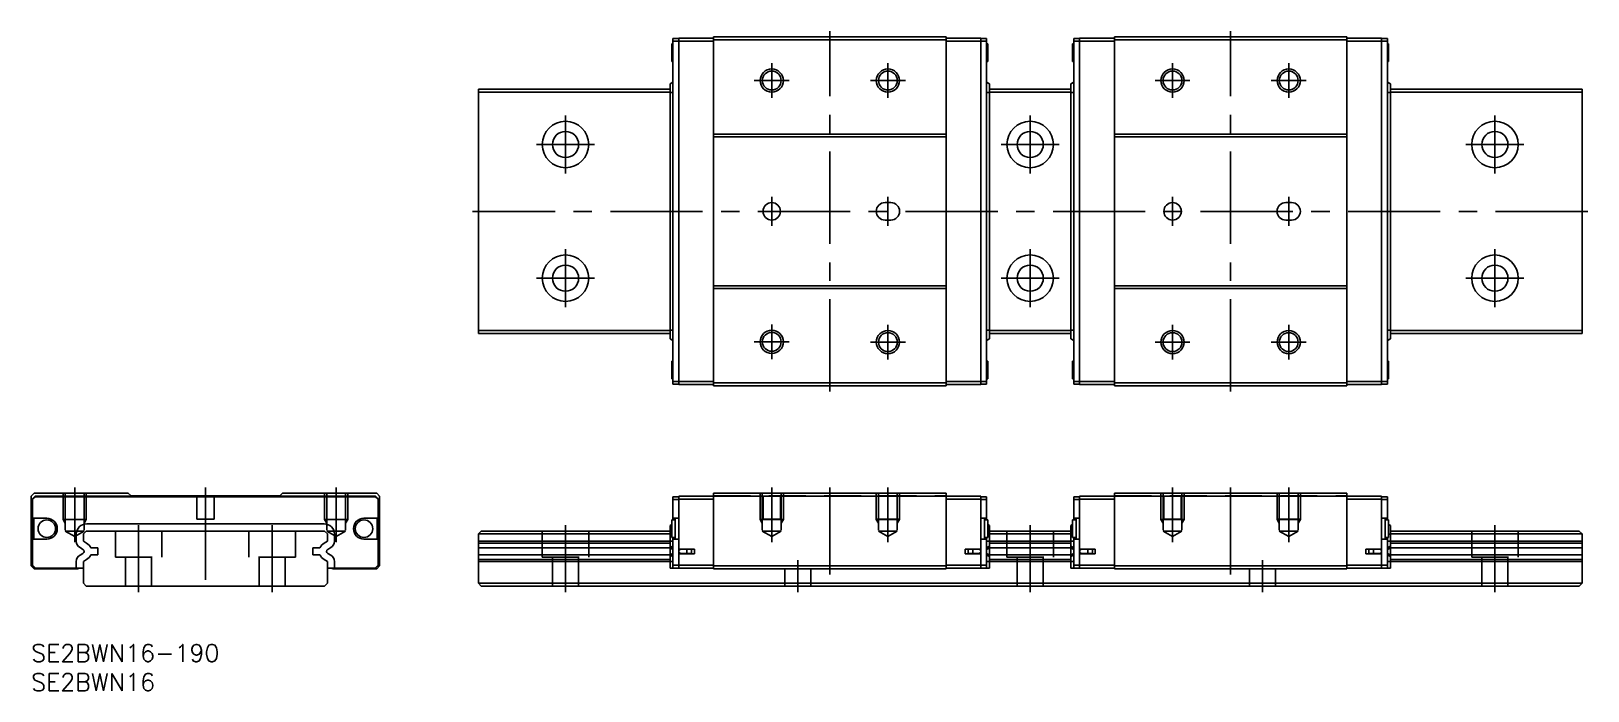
# Model space of a CAD drawing. Extents: x 0 to 268, y -8 to 106.
import ezdxf

# ---------------------------------------------------------------- set-up
doc = ezdxf.new("R2010")
doc.units = 0
doc.header["$LTSCALE"] = 0.5
doc.linetypes.add('CENTER', pattern=[50.8, 31.75, -6.35, 6.35, -6.35])
doc.linetypes.add('DASHED', pattern=[19.05, 12.7, -6.35])
for name, color, linetype in [('MSM_CENTER', 1, 'CENTER'), ('MSM_CONTINUOUS', 7, 'CONTINUOUS'), ('MSM_DASHED', 4, 'DASHED'), ('MSM_NARROW', 5, 'CONTINUOUS'), ('MSM_PART_NUMBER', 7, 'CONTINUOUS')]:
    doc.layers.add(name, color=color, linetype=linetype)
doc.styles.get("Standard").update_dxf_attribs({"font": 'txt.shx', "height": 3, "bigfont": 'bigfont.shx'})

# ---------------------------------------------------------------- blocks, each defined once
blk = doc.blocks.new('*U2')
at = {"layer": 'MSM_PART_NUMBER'}
blk.add_text('SE2BWN16-190', height=3, dxfattribs=at).set_placement((0, -3))
blk = doc.blocks.new('*U3')
at = {"layer": 'MSM_PART_NUMBER'}
blk.add_text('SE2BWN16', height=3, dxfattribs=at).set_placement((0, -8))

msp = doc.modelspace()

# ---------------------------------------------------------------- linework, layer by layer
at = {"layer": 'MSM_CENTER'}
for p, q in [((137.5, 43.5), (137.5, 105.5)), ((206.5, 43.5), (206.5, 105.5)), ((127.5, 100), (127.5, 94)), ((147.5, 100), (147.5, 94)), ((196.5, 100), (196.5, 94)), ((216.5, 100), (216.5, 94)), ((130.5, 97), (124.5, 97)), ((150.5, 97), (144.5, 97)), ((199.5, 97), (193.5, 97)), ((219.5, 97), (213.5, 97)), ((92, 81), (92, 91)), ((172, 81), (172, 91)), ((252, 81), (252, 91)), ((87, 86), (97, 86)), ((167, 86), (177, 86)), ((247, 86), (257, 86)), ((127.5, 77), (127.5, 72)), ((147.5, 77), (147.5, 72)), ((196.5, 77), (196.5, 72)), ((216.5, 77), (216.5, 72)), ((268, 74.5), (76, 74.5)), ((92, 58), (92, 68)), ((172, 58), (172, 68)), ((252, 58), (252, 68)), ((87, 63), (97, 63)), ((167, 63), (177, 63)), ((247, 63), (257, 63)), ((127.5, 55.047), (127.5, 49.047)), ((147.5, 55), (147.5, 49)), ((196.5, 55), (196.5, 49)), ((216.5, 55), (216.5, 49)), ((130.5, 52.047), (124.5, 52.047)), ((150.5, 52), (144.5, 52)), ((199.5, 52), (193.5, 52)), ((219.5, 52), (213.5, 52)), ((7.5, 27), (7.5, 17.564115)), ((30, 27), (30, 9)), ((52.5, 27), (52.5, 17.564115)), ((127.5, 27), (127.5, 17.564115)), ((137.5, 27), (137.5, 12)), ((147.5, 27), (147.5, 17.564115)), ((196.5, 27), (196.5, 17.564115)), ((206.5, 27), (206.5, 12)), ((216.5, 27), (216.5, 17.564115)), ((18.5, 20.5), (18.5, 9)), ((41.5, 20.5), (41.5, 9)), ((92, 20.5), (92, 9)), ((172, 20.5), (172, 9)), ((252, 20.5), (252, 9)), ((132, 14.5), (132, 9)), ((212, 14.5), (212, 9))]:
    msp.add_line(p, q, dxfattribs=at)
at = {"layer": 'MSM_CONTINUOUS'}
for p, q in [((110.3, 100.3), (110.3, 103.3)), ((110.5, 103.3), (110.3, 103.3)), ((110.5, 104.25), (110.5, 44.75)), ((110.5, 104.25), (111.5, 104.25)), ((110.5, 103.75), (111.5, 103.75)), ((111.5, 104.3), (111.5, 44.7)), ((111.5, 104.3), (117.5, 104.3)), ((111.5, 103.8), (117.5, 103.8)), ((117.5, 104.5), (117.5, 44.5)), ((157.5, 104.5), (117.5, 104.5)), ((157.5, 104), (117.5, 104)), ((157.5, 104.5), (157.5, 44.5)), ((163.5, 104.3), (157.5, 104.3)), ((163.5, 103.8), (157.5, 103.8)), ((163.5, 104.3), (163.5, 44.7)), ((164.5, 104.25), (163.5, 104.25)), ((164.5, 103.75), (163.5, 103.75)), ((164.5, 104.25), (164.5, 44.75)), ((164.7, 103.3), (164.5, 103.3)), ((164.7, 100.3), (164.7, 103.3)), ((179.3, 103.3), (179.5, 103.3)), ((179.3, 100.3), (179.3, 103.3)), ((179.5, 104.25), (179.5, 44.75)), ((179.5, 104.25), (180.5, 104.25)), ((179.5, 103.75), (180.5, 103.75)), ((180.5, 104.3), (180.5, 44.7)), ((180.5, 104.3), (186.5, 104.3)), ((180.5, 103.8), (186.5, 103.8)), ((186.5, 104.5), (226.5, 104.5)), ((186.5, 104.5), (186.5, 44.5)), ((186.5, 104), (226.5, 104)), ((226.5, 104.5), (226.5, 44.5)), ((232.5, 104.3), (226.5, 104.3)), ((232.5, 103.8), (226.5, 103.8)), ((232.5, 104.3), (232.5, 44.7)), ((233.5, 104.25), (232.5, 104.25)), ((233.5, 103.75), (232.5, 103.75)), ((233.5, 104.25), (233.5, 44.75)), ((233.5, 103.3), (233.7, 103.3)), ((233.7, 100.3), (233.7, 103.3)), ((110.3, 100.3), (110.5, 100.3)), ((164.5, 100.3), (164.7, 100.3)), ((179.5, 100.3), (179.3, 100.3)), ((233.7, 100.3), (233.5, 100.3)), ((110.5, 96.73), (110, 96.43)), ((164.5, 96.73), (165, 96.43)), ((179.5, 96.73), (179, 96.43)), ((233.5, 96.73), (234, 96.43)), ((110, 95.5), (77, 95.5)), ((77, 53.5), (77, 95.5)), ((110, 95), (77, 95)), ((110, 52.57), (110, 96.43)), ((110.5, 94.93), (110, 94.93)), ((164.5, 94.93), (165, 94.93)), ((165, 52.57), (165, 96.43)), ((179, 95.5), (165, 95.5)), ((179, 95), (165, 95)), ((179, 52.57), (179, 96.43)), ((179.5, 94.93), (179, 94.93)), ((233.5, 94.93), (234, 94.93)), ((234, 52.57), (234, 96.43)), ((267, 95.5), (234, 95.5)), ((267, 95), (234, 95)), ((267, 53.5), (267, 95.5)), ((157.5, 87.8), (117.5, 87.8)), ((157.5, 87.3), (117.5, 87.3)), ((186.5, 87.8), (226.5, 87.8)), ((186.5, 87.3), (226.5, 87.3)), ((148, 76), (147, 76)), ((217, 76), (216, 76)), ((110, 74.5), (110.5, 74.5)), ((148, 73), (147, 73)), ((165, 74.5), (164.5, 74.5)), ((179, 74.5), (179.5, 74.5)), ((217, 73), (216, 73)), ((234, 74.5), (233.5, 74.5)), ((157.5, 61.7), (117.5, 61.7)), ((186.5, 61.7), (226.5, 61.7)), ((157.5, 61.2), (117.5, 61.2)), ((186.5, 61.2), (226.5, 61.2)), ((110, 54), (77, 54)), ((110.5, 54.07), (110, 54.07)), ((164.5, 54.07), (165, 54.07)), ((179, 54), (165, 54)), ((179.5, 54.07), (179, 54.07)), ((233.5, 54.07), (234, 54.07)), ((267, 54), (234, 54)), ((110, 53.5), (77, 53.5)), ((110.5, 52.27), (110, 52.57)), ((164.5, 52.27), (165, 52.57)), ((179, 53.5), (165, 53.5)), ((179.5, 52.27), (179, 52.57)), ((233.5, 52.27), (234, 52.57)), ((267, 53.5), (234, 53.5)), ((110.5, 48.7), (110.3, 48.7)), ((110.3, 48.7), (110.3, 45.7)), ((164.7, 48.7), (164.5, 48.7)), ((164.7, 48.7), (164.7, 45.7)), ((179.3, 48.7), (179.5, 48.7)), ((179.3, 48.7), (179.3, 45.7)), ((233.5, 48.7), (233.7, 48.7)), ((233.7, 48.7), (233.7, 45.7)), ((110.3, 45.7), (110.5, 45.7)), ((164.5, 45.7), (164.7, 45.7)), ((179.5, 45.7), (179.3, 45.7)), ((233.7, 45.7), (233.5, 45.7)), ((110.5, 45.25), (111.5, 45.25)), ((110.5, 44.75), (111.5, 44.75)), ((111.5, 45.2), (117.5, 45.2)), ((111.5, 44.7), (117.5, 44.7)), ((157.5, 45), (117.5, 45)), ((157.5, 44.5), (117.5, 44.5)), ((163.5, 45.2), (157.5, 45.2)), ((163.5, 44.7), (157.5, 44.7)), ((164.5, 45.25), (163.5, 45.25)), ((164.5, 44.75), (163.5, 44.75)), ((179.5, 45.25), (180.5, 45.25)), ((179.5, 44.75), (180.5, 44.75)), ((180.5, 45.2), (186.5, 45.2)), ((180.5, 44.7), (186.5, 44.7)), ((186.5, 45), (226.5, 45)), ((186.5, 44.5), (226.5, 44.5)), ((232.5, 45.2), (226.5, 45.2)), ((232.5, 44.7), (226.5, 44.7)), ((233.5, 45.25), (232.5, 45.25)), ((233.5, 44.75), (232.5, 44.75)), ((0.5, 26), (0, 25.5)), ((0, 25.5), (0, 13.5)), ((0.7, 25.5), (0.2, 25)), ((0.2, 25), (0.2, 13.6)), ((0.75, 25.4), (0.25, 24.9)), ((0.25, 24.9), (0.25, 21.7)), ((16.7, 26), (0.5, 26)), ((59.3, 25.5), (0.7, 25.5)), ((59.25, 25.4), (0.75, 25.4)), ((17.2, 25.55), (16.7, 26)), ((42.8, 25.55), (17.2, 25.55)), ((42.8, 25.55), (43.3, 26)), ((59.5, 26), (43.3, 26)), ((59.25, 25.4), (59.75, 24.9)), ((59.3, 25.5), (59.8, 25)), ((59.5, 26), (60, 25.5)), ((59.75, 24.9), (59.75, 21.7)), ((59.8, 25), (59.8, 13.6)), ((60, 25.5), (60, 13.5)), ((110.5, 21.4), (110.5, 25.4)), ((110.5, 25.4), (111.5, 25.4)), ((110.5, 24.9), (111.5, 24.9)), ((111.5, 25.5), (163.5, 25.5)), ((111.5, 25.5), (111.5, 13.1)), ((111.5, 25), (117.5, 25)), ((157.5, 26), (117.5, 26)), ((117.5, 26), (117.5, 13)), ((157.5, 26), (157.5, 13)), ((163.5, 25), (157.5, 25)), ((163.5, 25.5), (163.5, 13.1)), ((164.5, 25.4), (163.5, 25.4)), ((164.5, 24.9), (163.5, 24.9)), ((164.5, 21.4), (164.5, 25.4)), ((179.5, 21.4), (179.5, 25.4)), ((179.5, 25.4), (180.5, 25.4)), ((179.5, 24.9), (180.5, 24.9)), ((180.5, 25.5), (180.5, 13.1)), ((180.5, 25.5), (232.5, 25.5)), ((180.5, 25), (186.5, 25)), ((186.5, 26), (226.5, 26)), ((186.5, 26), (186.5, 13)), ((226.5, 26), (226.5, 13)), ((232.5, 25), (226.5, 25)), ((232.5, 25.5), (232.5, 13.1)), ((233.5, 25.4), (232.5, 25.4)), ((233.5, 24.9), (232.5, 24.9)), ((233.5, 21.4), (233.5, 25.4)), ((0.25, 21.7), (2.7, 21.7)), ((0.45, 21.7), (0.45, 18.1)), ((59.75, 21.7), (57.3, 21.7)), ((59.55, 21.7), (59.55, 18.1)), ((110.5, 21.7), (111.5, 21.7)), ((110.9, 21.7), (110.9, 18.1)), ((164.5, 21.7), (163.5, 21.7)), ((164.1, 21.7), (164.1, 18.1)), ((179.5, 21.7), (180.5, 21.7)), ((179.9, 21.7), (179.9, 18.1)), ((233.5, 21.7), (232.5, 21.7)), ((233.1, 21.7), (233.1, 18.1)), ((7.77, 17.764275), (7.77, 18.93)), ((9.5, 19.5), (9, 19)), ((9, 19), (9, 17.723861)), ((50.5, 19.5), (9.5, 19.5)), ((9.57, 20.73), (50.43, 20.73)), ((50.5, 19.5), (51, 19)), ((51, 19), (51, 17.723861)), ((52.23, 17.764275), (52.23, 18.93)), ((77.5, 19.5), (77, 19)), ((77, 19), (77, 10.5)), ((110, 19), (77, 19)), ((110, 19.5), (77.5, 19.5)), ((110.3, 20.61), (110, 20.43)), ((110, 13.1), (110, 20.43)), ((110.3, 18.93), (110, 18.93)), ((110.9, 21.4), (110.3, 21.4)), ((110.3, 21.4), (110.3, 18.4)), ((164.7, 21.4), (164.1, 21.4)), ((164.7, 21.4), (164.7, 18.4)), ((164.7, 20.61), (165, 20.43)), ((164.7, 18.93), (165, 18.93)), ((165, 13.1), (165, 20.43)), ((179, 19.5), (165, 19.5)), ((179, 19), (165, 19)), ((179.3, 20.61), (179, 20.43)), ((179, 13.1), (179, 20.43)), ((179.3, 18.93), (179, 18.93)), ((179.3, 21.4), (179.9, 21.4)), ((179.3, 21.4), (179.3, 18.4)), ((233.1, 21.4), (233.7, 21.4)), ((233.7, 21.4), (233.7, 18.4)), ((233.7, 20.61), (234, 20.43)), ((233.7, 18.93), (234, 18.93)), ((234, 13.1), (234, 20.43)), ((266.5, 19.5), (234, 19.5)), ((267, 19), (234, 19)), ((266.5, 19.5), (267, 19)), ((267, 10.5), (267, 19)), ((0.2, 16.4), (0.25, 16.4)), ((2.7, 18.1), (0.25, 18.1)), ((0.25, 18.1), (0.25, 13.6)), ((8.925814, 16.34641), (8.42, 16.638442)), ((9, 17.723861), (9.56, 17.400544)), ((10.282271, 16.6), (11.5, 16.6)), ((11.5, 16.6), (11.5, 15.4)), ((48.5, 16.6), (48.5, 15.4)), ((49.717729, 16.6), (48.5, 16.6)), ((51, 17.723861), (50.44, 17.400544)), ((51.074186, 16.34641), (51.58, 16.638442)), ((57.3, 18.1), (59.75, 18.1)), ((59.75, 18.1), (59.75, 13.6)), ((59.8, 16.4), (59.75, 16.4)), ((110, 17.723861), (77, 17.723861)), ((110, 17.400544), (77, 17.400544)), ((110, 16.6), (77, 16.6)), ((110.5, 17.764275), (110, 17.764275)), ((110.5, 16.638442), (110, 16.89825)), ((110.5, 16.34641), (110, 16.606218)), ((110.3, 18.4), (110.9, 18.4)), ((110.5, 18.4), (110.5, 13.1)), ((110.5, 18.1), (111.5, 18.1)), ((114.2, 16.4), (111.5, 16.4)), ((113.7, 16.35), (111.85, 16.35)), ((112.3, 16.35), (112.3, 16.4)), ((112.760586, 16.35), (112.760586, 16.4)), ((112.9, 16.35), (112.9, 15.65)), ((113.7, 16.35), (113.7, 15.65)), ((114.2, 15.6), (114.2, 16.4)), ((160.8, 15.6), (160.8, 16.4)), ((160.8, 16.4), (163.5, 16.4)), ((163.15, 16.35), (161.3, 16.35)), ((161.3, 15.65), (161.3, 16.35)), ((162.1, 15.65), (162.1, 16.35)), ((162.239414, 16.35), (162.239414, 16.4)), ((162.7, 16.35), (162.7, 16.4)), ((164.5, 18.1), (163.5, 18.1)), ((164.1, 18.4), (164.7, 18.4)), ((164.5, 18.4), (164.5, 13.1)), ((164.5, 17.764275), (165, 17.764275)), ((164.5, 16.638442), (165, 16.89825)), ((164.5, 16.34641), (165, 16.606218)), ((179, 17.723861), (165, 17.723861)), ((179, 17.400544), (165, 17.400544)), ((179, 16.6), (165, 16.6)), ((179.5, 17.764275), (179, 17.764275)), ((179.5, 16.638442), (179, 16.89825)), ((179.5, 16.34641), (179, 16.606218)), ((179.9, 18.4), (179.3, 18.4)), ((179.5, 18.4), (179.5, 13.1)), ((179.5, 18.1), (180.5, 18.1)), ((183.2, 16.4), (180.5, 16.4)), ((180.85, 16.35), (182.7, 16.35)), ((181.3, 16.35), (181.3, 16.4)), ((181.760586, 16.35), (181.760586, 16.4)), ((181.9, 15.65), (181.9, 16.35)), ((182.7, 15.65), (182.7, 16.35)), ((183.2, 15.6), (183.2, 16.4)), ((229.8, 16.4), (232.5, 16.4)), ((229.8, 15.6), (229.8, 16.4)), ((230.3, 16.35), (232.15, 16.35)), ((230.3, 16.35), (230.3, 15.65)), ((231.1, 16.35), (231.1, 15.65)), ((231.239414, 16.35), (231.239414, 16.4)), ((231.7, 16.35), (231.7, 16.4)), ((233.5, 18.1), (232.5, 18.1)), ((233.7, 18.4), (233.1, 18.4)), ((233.5, 18.4), (233.5, 13.1)), ((233.5, 17.764275), (234, 17.764275)), ((233.5, 16.638442), (234, 16.89825)), ((233.5, 16.34641), (234, 16.606218)), ((267, 16.6), (233.988033, 16.6)), ((267, 17.723861), (234, 17.723861)), ((267, 17.400544), (234, 17.400544)), ((0, 13.5), (0.5, 13)), ((0.2, 15.6), (0.25, 15.6)), ((0.2, 13.6), (0.7, 13.1)), ((0.25, 13.6), (0.75, 13.1)), ((7.77, 13.1), (7.77, 14.235725)), ((8.42, 15.361558), (8.925814, 15.65359)), ((9.56, 14.599456), (9, 14.276139)), ((9, 14.276139), (9, 10.5)), ((11.5, 15.4), (10.282271, 15.4)), ((48.5, 15.4), (49.717729, 15.4)), ((50.44, 14.599456), (51, 14.276139)), ((51, 14.276139), (51, 10.5)), ((51.58, 15.361558), (51.074186, 15.65359)), ((52.23, 13.1), (52.23, 14.235725)), ((59.75, 13.6), (59.25, 13.1)), ((59.8, 13.6), (59.3, 13.1)), ((60, 13.5), (59.5, 13)), ((59.8, 15.6), (59.75, 15.6)), ((110, 15.4), (77, 15.4)), ((110, 14.599456), (77, 14.599456)), ((110, 14.276139), (77, 14.276139)), ((110.5, 15.65359), (110, 15.393782)), ((110.5, 15.361558), (110, 15.10175)), ((110.5, 14.235725), (110, 14.235725)), ((110.5, 13.6), (117.5, 13.6)), ((114.2, 15.6), (111.5, 15.6)), ((111.85, 15.65), (113.7, 15.65)), ((112.3, 15.6), (112.3, 15.65)), ((112.760586, 15.6), (112.760586, 15.65)), ((157.5, 13.5), (117.5, 13.5)), ((164.5, 13.6), (157.5, 13.6)), ((160.8, 15.6), (163.5, 15.6)), ((161.3, 15.65), (163.15, 15.65)), ((162.239414, 15.6), (162.239414, 15.65)), ((162.7, 15.6), (162.7, 15.65)), ((164.5, 15.65359), (165, 15.393782)), ((164.5, 15.361558), (165, 15.10175)), ((164.5, 14.235725), (165, 14.235725)), ((179, 15.4), (165, 15.4)), ((179, 14.599456), (165, 14.599456)), ((179, 14.276139), (165, 14.276139)), ((179.5, 15.65359), (179, 15.393782)), ((179.5, 15.361558), (179, 15.10175)), ((179.5, 14.235725), (179, 14.235725)), ((179.5, 13.6), (186.5, 13.6)), ((183.2, 15.6), (180.5, 15.6)), ((182.7, 15.65), (180.85, 15.65)), ((181.3, 15.6), (181.3, 15.65)), ((181.760586, 15.6), (181.760586, 15.65)), ((186.5, 13.5), (226.5, 13.5)), ((233.5, 13.6), (226.5, 13.6)), ((229.8, 15.6), (232.5, 15.6)), ((232.15, 15.65), (230.3, 15.65)), ((231.239414, 15.6), (231.239414, 15.65)), ((231.7, 15.6), (231.7, 15.65)), ((233.5, 15.65359), (234, 15.393782)), ((233.5, 15.361558), (234, 15.10175)), ((233.5, 14.235725), (234, 14.235725)), ((267, 15.4), (234, 15.4)), ((267, 14.599456), (234, 14.599456)), ((267, 14.276139), (234, 14.276139)), ((0.5, 13), (8.1, 13)), ((0.7, 13.1), (7.77, 13.1)), ((7.77, 13.1), (9, 13.1)), ((8.1, 13), (8.2, 13.1)), ((59.3, 13.1), (51, 13.1)), ((51.9, 13), (51.8, 13.1)), ((59.5, 13), (51.9, 13)), ((117.5, 13.1), (110, 13.1)), ((157.5, 13), (117.5, 13)), ((165, 13.1), (157.5, 13.1)), ((186.5, 13.1), (179, 13.1)), ((186.5, 13), (226.5, 13)), ((234, 13.1), (226.5, 13.1)), ((9, 10.5), (9.5, 10)), ((9.5, 10), (50.5, 10)), ((51, 10.5), (50.5, 10)), ((267, 10.5), (77, 10.5)), ((77, 10.5), (77.5, 10)), ((266.5, 10), (77.5, 10)), ((267, 10.5), (266.5, 10))]:
    msp.add_line(p, q, dxfattribs=at)
for centre, radius in [((127.5, 97), 1.621), ((147.5, 97), 1.621), ((196.5, 97), 1.621), ((216.5, 97), 1.621), ((92, 86), 4), ((172, 86), 4), ((252, 86), 4), ((92, 86), 2.25), ((172, 86), 2.25), ((252, 86), 2.25), ((127.5, 74.5), 1.5), ((196.5, 74.5), 1.5), ((92, 63), 4), ((92, 63), 2.25), ((172, 63), 4), ((172, 63), 2.25), ((252, 63), 4), ((252, 63), 2.25), ((127.5, 52.047), 1.621), ((147.5, 52), 1.621), ((196.5, 52), 1.621), ((216.5, 52), 1.621), ((2.7, 19.9), 1.5), ((57.3, 19.9), 1.5)]:
    msp.add_circle(centre, radius, dxfattribs=at)
for centre, radius, start, end in [((147, 74.5), 1.5, 90, 270), ((148, 74.5), 1.5, 270, 90), ((216, 74.5), 1.5, 90, 270), ((217, 74.5), 1.5, 270, 90), ((2.7, 19.9), 1.8, 270, 90), ((57.3, 19.9), 1.8, 90, 270), ((9.570026, 18.929974), 1.800026, 90.000832, 179.999168), ((50.429974, 18.929974), 1.800026, 0.000832, 89.999168), ((9.07, 17.764275), 1.3, 180, 240), ((8.725814, 16), 0.4, 300, 60), ((8.685, 15.885), 1.75, 24.115126, 60), ((51.315, 15.885), 1.75, 120, 155.884874), ((51.274186, 16), 0.4, 120, 240), ((50.93, 17.764275), 1.3, 300, 0), ((111.85, 16), 0.35, 90, 270), ((163.15, 16), 0.35, 270, 90), ((180.85, 16), 0.35, 90, 270), ((232.15, 16), 0.35, 270, 90), ((9.07, 14.235725), 1.3, 120, 180), ((8.685, 16.115), 1.75, 300, 335.884874), ((51.315, 16.115), 1.75, 204.115126, 240), ((50.93, 14.235725), 1.3, 0, 60)]:
    msp.add_arc(centre, radius, start, end, dxfattribs=at)
at = {"layer": 'MSM_DASHED'}
for p, q in [((5.5, 26), (5.5, 21.5)), ((5.879, 26), (5.879, 19.5)), ((9.121, 26), (9.121, 19.5)), ((9.5, 26), (9.5, 21.5)), ((28.5, 25.55), (28.5, 21.55)), ((31.5, 25.55), (31.5, 21.55)), ((50.5, 26), (50.5, 21.5)), ((50.879, 26), (50.879, 19.5)), ((54.121, 26), (54.121, 19.5)), ((54.5, 26), (54.5, 21.5)), ((117.5, 25.55), (157.5, 25.55)), ((125.5, 26), (125.5, 21.5)), ((125.879, 26), (125.879, 19.5)), ((126, 25.55), (126, 21.55)), ((129, 25.55), (129, 21.55)), ((129.121, 26), (129.121, 19.5)), ((129.5, 26), (129.5, 21.5)), ((145.5, 26), (145.5, 21.5)), ((145.879, 26), (145.879, 19.5)), ((149.121, 26), (149.121, 19.5)), ((149.5, 26), (149.5, 21.5)), ((186.5, 25.55), (226.5, 25.55)), ((194.5, 26), (194.5, 21.5)), ((194.879, 26), (194.879, 19.5)), ((195, 25.55), (195, 21.55)), ((198, 25.55), (198, 21.55)), ((198.121, 26), (198.121, 19.5)), ((198.5, 26), (198.5, 21.5)), ((214.5, 26), (214.5, 21.5)), ((214.879, 26), (214.879, 19.5)), ((218.121, 26), (218.121, 19.5)), ((218.5, 26), (218.5, 21.5)), ((5.5, 21.5), (9.5, 21.5)), ((5.5, 21.5), (5.879, 20.843553)), ((9.5, 21.5), (9.121, 20.843553)), ((28.5, 21.55), (31.5, 21.55)), ((50.5, 21.5), (54.5, 21.5)), ((50.5, 21.5), (50.879, 20.843553)), ((54.5, 21.5), (54.121, 20.843553)), ((125.5, 21.5), (129.5, 21.5)), ((125.5, 21.5), (125.879, 20.843553)), ((129, 21.55), (126, 21.55)), ((129.5, 21.5), (129.121, 20.843553)), ((149.5, 21.55), (145.5, 21.55)), ((145.5, 21.5), (149.5, 21.5)), ((145.5, 21.5), (145.879, 20.843553)), ((149.5, 21.5), (149.121, 20.843553)), ((194.5, 21.5), (198.5, 21.5)), ((194.5, 21.5), (194.879, 20.843553)), ((198, 21.55), (195, 21.55)), ((198.5, 21.5), (198.121, 20.843553)), ((218.5, 21.55), (214.5, 21.55)), ((214.5, 21.5), (218.5, 21.5)), ((214.5, 21.5), (214.879, 20.843553)), ((218.5, 21.5), (218.121, 20.843553)), ((5.879, 19.5), (9.121, 19.5)), ((5.879, 19.5), (7.5, 18.564115)), ((9.121, 19.5), (7.5, 18.564115)), ((14.5, 19.5), (14.5, 15)), ((22.5, 19.5), (22.5, 15)), ((37.5, 19.5), (37.5, 15)), ((45.5, 19.5), (45.5, 15)), ((50.879, 19.5), (54.121, 19.5)), ((50.879, 19.5), (52.5, 18.564115)), ((54.121, 19.5), (52.5, 18.564115)), ((88, 19.5), (88, 15)), ((96, 19.5), (96, 15)), ((125.879, 19.5), (129.121, 19.5)), ((125.879, 19.5), (127.5, 18.564115)), ((129.121, 19.5), (127.5, 18.564115)), ((145.879, 19.5), (149.121, 19.5)), ((145.879, 19.5), (147.5, 18.564115)), ((149.121, 19.5), (147.5, 18.564115)), ((168, 19.5), (168, 15)), ((176, 19.5), (176, 15)), ((194.879, 19.5), (198.121, 19.5)), ((194.879, 19.5), (196.5, 18.564115)), ((198.121, 19.5), (196.5, 18.564115)), ((214.879, 19.5), (218.121, 19.5)), ((214.879, 19.5), (216.5, 18.564115)), ((218.121, 19.5), (216.5, 18.564115)), ((248, 19.5), (248, 15)), ((256, 19.5), (256, 15)), ((14.5, 15), (22.5, 15)), ((16.25, 15), (16.25, 10)), ((20.75, 15), (20.75, 10)), ((45.5, 15), (37.5, 15)), ((39.25, 15), (39.25, 10)), ((43.75, 15), (43.75, 10)), ((88, 15), (96, 15)), ((89.75, 15), (89.75, 10)), ((94.25, 15), (94.25, 10)), ((168, 15), (176, 15)), ((169.75, 15), (169.75, 10)), ((174.25, 15), (174.25, 10)), ((248, 15), (256, 15)), ((249.75, 15), (249.75, 10)), ((254.25, 15), (254.25, 10)), ((129.75, 13), (129.75, 10)), ((134.25, 13), (134.25, 10)), ((209.75, 13), (209.75, 10)), ((214.25, 13), (214.25, 10))]:
    msp.add_line(p, q, dxfattribs=at)
at = {"layer": 'MSM_NARROW'}
for centre in [(127.5, 97), (147.5, 97), (196.5, 97), (216.5, 97), (127.5, 52.047), (147.5, 52), (196.5, 52), (216.5, 52)]:
    msp.add_circle(centre, 2, dxfattribs=at)

# ---------------------------------------------------------------- block references
at = {"layer": 'MSM_CONTINUOUS'}
for name in ['*U2', '*U3']:
    msp.add_blockref(name, (0, 0), dxfattribs=at)

doc.saveas('drawing.dxf')
